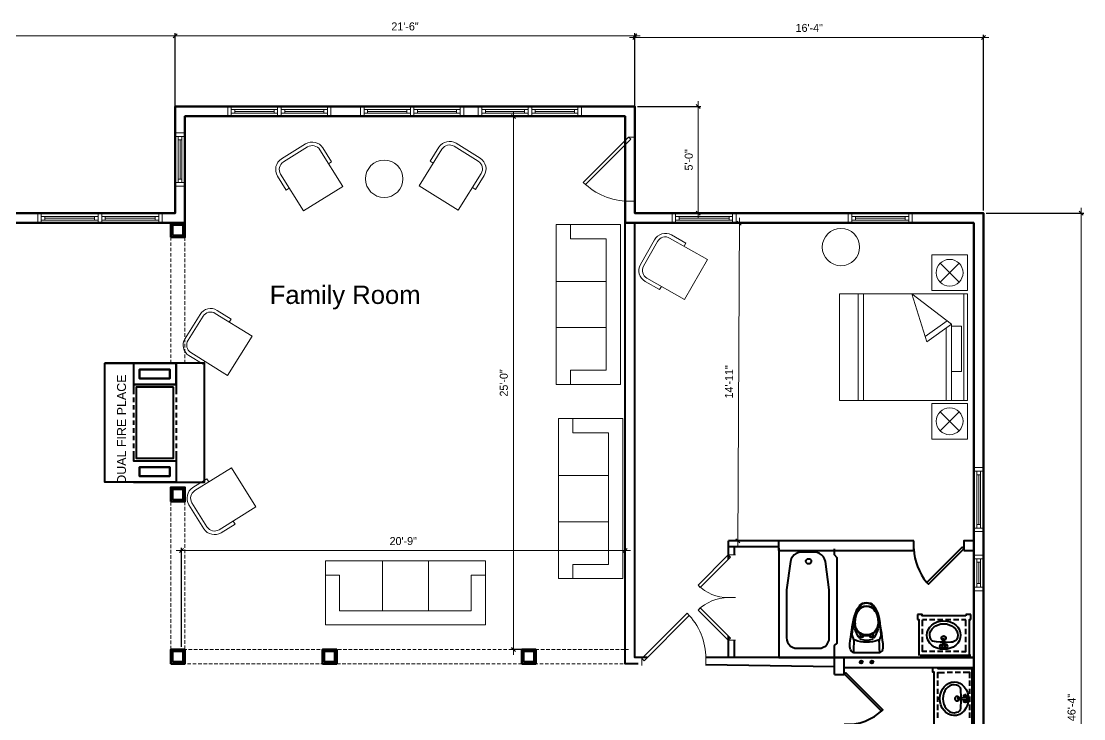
# Model space of a CAD drawing. Extents: x 4834 to 83801, y -13735 to 32221.
# Drawn here: x 14162 to 14759, y -10440 to -10048 of the extents above; entities that cross this region are included whole.
import ezdxf

# ---------------------------------------------------------------- set-up
doc = ezdxf.new("R2010")
doc.units = 0
doc.header["$LTSCALE"] = 8
doc.header["$MEASUREMENT"] = 0
doc.linetypes.add('Hidden (½x)', pattern=[0.1875, 0.125, -0.0625])
doc.layers.get('0').update_dxf_attribs({"lineweight": 9})
doc.layers.get('DefPoints').update_dxf_attribs({"color": 17})
for name, color, linetype, lineweight in [('A-DIM-480', 52, 'Continuous', 18), ('A-WALL', 7, 'Continuous', 40), ('A-Wall-New', 1, 'Continuous', 50), ('A-windoor', 2, 'Continuous', 13), ('Details', 2, 'Continuous', 15), ('DIM', 8, 'Continuous', 5), ('door', 43, 'Continuous', 13), ('Furniture', 132, 'Continuous', 5)]:
    doc.layers.add(name, color=color, linetype=linetype, lineweight=lineweight)
doc.layers.add('PDF2_Layer 1', color=7, linetype='Continuous', true_color=0xffffff)
doc.layers.add('PDF3_Text', color=7, linetype='Continuous')
doc.styles.add('PDF Arial', font='arial.ttf')
doc.styles.get("Standard").update_dxf_attribs({"font": 'stylu.ttf'})
doc.dimstyles.new('Forum 24', dxfattribs={"dimscale": 24, "dimtxt": 0.1875, "dimasz": 0.09375, "dimexe": 0.0625, "dimexo": 0.0625, "dimgap": 0.125, "dimtad": 1, "dimdec": 4, "dimrnd": 1, "dimzin": 7, "dimdsep": 46, "dimlunit": 4, "dimtxsty": 'Standard', "dimblk": 'OBLIQUE', "dimblk1": 'DIMTICK', "dimblk2": 'OBLIQUE', "dimcen": -0.0625, "dimdle": 0.125, "dimclrd": 256, "dimclre": 256, "dimclrt": 256, "dimadec": 0, "dimazin": 0, "dimtfac": 1, "dimtdec": 4, "dimtmove": 1, "dimatfit": 3, "dimfxl": 0.0625, "dimtvp": 1.2, "dimfrac": 2, "dimtolj": 1, "dimtzin": 7, "dimlwd": 13, "dimarcsym": 0})

# ---------------------------------------------------------------- blocks, each defined once
blk = doc.blocks.new('A$C13B4006E')
at = {"layer": 'Furniture'}
for p, q in [((0, 83.54), (0, 103.54)), ((0, 103.54), (20, 103.54)), ((20, 83.54), (20, 103.54)), ((4.68, 98.86), (15.32, 88.21)), ((4.68, 88.21), (15.32, 98.86)), ((0, 83.54), (20, 83.54)), ((2, 21.77), (2, 81.77)), ((9, 38.97), (9, 81.77)), ((12, 41.12), (12, 81.77)), ((58.34, 81.77), (58.34, 21.77)), ((61.34, 81.77), (61.34, 21.77)), ((9, 38.97), (22.88, 48.93)), ((22.88, 48.93), (31.26, 21.77)), ((11.48, 37.05), (23.81, 45.91)), ((31.26, 21.77), (9, 38.97)), ((0, 20), (20, 20)), ((0, 20), (0, 0)), ((20, 20), (20, 0)), ((4.68, 4.68), (15.32, 15.32)), ((4.68, 15.32), (15.32, 4.68)), ((0, 0), (20, 0))]:
    blk.add_line(p, q, dxfattribs=at)
blk.add_lwpolyline([(72, 81.77), (0, 81.77), (0, 21.77), (72, 21.77)], close=True, dxfattribs=at)
blk.add_lwpolyline([(9, 39.96), (3.3, 39.96), (3.3, 65.54), (9, 65.54)], dxfattribs=at)
for centre in [(10, 93.54), (10, 10)]:
    blk.add_circle(centre, 7.53, dxfattribs=at)
blk = doc.blocks.new('_Oblique')
at = {"color": 0, "linetype": 'ByBlock', "lineweight": -2}
blk.add_line((-0.5, -0.5), (0.5, 0.5), dxfattribs=at)
blk = doc.blocks.new('*D2469')
at = {"layer": 'A-DIM-480', "lineweight": -2, "transparency": 16777216}
for p, q in [((14704.54, -10155.5), (14759.33, -10155.5)), ((14704.54, -10711.58), (14759.33, -10711.58))]:
    blk.add_line(p, q, dxfattribs=at)
at = {"layer": 'A-DIM-480', "lineweight": 13, "transparency": 16777216}
blk.add_line((14757.83, -10714.58), (14757.83, -10152.5), dxfattribs=at)
at = {"layer": 'DefPoints', "color": 0, "transparency": 16777216}
for p in [(14703.04, -10155.5), (14757.83, -10155.5), (14703.04, -10711.58)]:
    blk.add_point(p, dxfattribs=at)
at = {"layer": 'A-DIM-480', "lineweight": 13, "transparency": 16777216, "xscale": 2.25, "yscale": 2.25, "zscale": 2.25}
for p, rotation in [((14757.83, -10155.5), 90), ((14757.83, -10711.58), 270)]:
    blk.add_blockref('_Oblique', p, dxfattribs=dict(at, rotation=rotation))
at = {"layer": 'A-DIM-480', "transparency": 16777216, "insert": (14752.48, -10433.54), "char_height": 4.5, "attachment_point": 5, "rotation": 90}
blk.add_mtext('\\A1;46\'-4"', dxfattribs=at)
blk = doc.blocks.new('DIMTICK')
for p, q in [((-1, 0), (1, 0)), ((0, 1), (0, -1))]:
    blk.add_line(p, q)
at = {"const_width": 0.141}
blk.add_lwpolyline([(0.71, 0.71), (-0.71, -0.71)], dxfattribs=at)
blk = doc.blocks.new('*U172')
for p, q in [((-36, 0), (-36, 4)), ((0, 0), (0, 4))]:
    blk.add_line(p, q)
blk.add_lwpolyline([(0, 0), (-25.46, -25.46), (-26.69, -24.22), (-1.24, 1.24)], close=True)
blk.add_arc((0, 0), 36, 180, 225)
blk = doc.blocks.new('*U153')
for p, q in [((-18, 0), (14, 0)), ((-18, -3.75), (-18, -1.75)), ((-18, -1.75), (14, -1.75)), ((14, -3.75), (-18, -3.75)), ((-18, -5.5), (14, -5.5)), ((-16, -1.75), (-16, -3.75)), ((12, -2.75), (-16, -2.75)), ((12, -1.75), (12, -3.75)), ((14, -1.75), (14, -3.75))]:
    blk.add_line(p, q)
blk.add_lwpolyline([(-18, -5.5), (-20, -5.5), (-20, 0), (-18, 0)], close=True)
at = {"extrusion": (0, 0, -1)}
blk.add_lwpolyline([(-14, -5.5), (-16, -5.5), (-16, 0), (-14, 0)], close=True, dxfattribs=at)
blk = doc.blocks.new('*D2483')
at = {"layer": 'DefPoints', "color": 0, "transparency": 16777216}
for p in [(14451.11, -10101.02), (14438.75, -10400.94), (14451.11, -10400.94)]:
    blk.add_point(p, dxfattribs=at)
at = {"layer": 'DIM', "lineweight": 13, "transparency": 16777216}
blk.add_line((14438.75, -10098.02), (14438.75, -10403.94), dxfattribs=at)
at = {"layer": 'DIM', "lineweight": -2, "transparency": 16777216}
for p, q in [((14449.61, -10101.02), (14437.25, -10101.02)), ((14449.61, -10400.94), (14437.25, -10400.94))]:
    blk.add_line(p, q, dxfattribs=at)
at = {"layer": 'DIM', "lineweight": 13, "transparency": 16777216, "xscale": 2.25, "yscale": 2.25, "zscale": 2.25}
for p, rotation in [((14438.75, -10101.02), 90), ((14438.75, -10400.94), 270)]:
    blk.add_blockref('_Oblique', p, dxfattribs=dict(at, rotation=rotation))
at = {"layer": 'DIM', "transparency": 16777216, "insert": (14433.38, -10250.98), "char_height": 4.5, "attachment_point": 5, "rotation": 90}
blk.add_mtext('\\A1;25\'-0"', dxfattribs=at)
blk = doc.blocks.new('*D2484')
at = {"layer": 'DefPoints', "color": 0, "transparency": 16777216}
for p in [(14252.14, -10345.29), (14252.14, -10400.94), (14501.54, -10399.8)]:
    blk.add_point(p, dxfattribs=at)
at = {"layer": 'DIM', "lineweight": 13, "transparency": 16777216}
blk.add_line((14504.54, -10345.29), (14249.14, -10345.29), dxfattribs=at)
at = {"layer": 'DIM', "lineweight": -2, "transparency": 16777216}
for p, q in [((14252.14, -10399.44), (14252.14, -10343.79)), ((14501.54, -10398.3), (14501.54, -10343.79))]:
    blk.add_line(p, q, dxfattribs=at)
at = {"layer": 'DIM', "lineweight": 13, "transparency": 16777216, "xscale": 2.25, "yscale": 2.25, "zscale": 2.25, "rotation": 180}
blk.add_blockref('_Oblique', (14252.14, -10345.29), dxfattribs=at)
at = {"layer": 'DIM', "lineweight": 13, "transparency": 16777216, "xscale": 2.25, "yscale": 2.25, "zscale": 2.25}
blk.add_blockref('_Oblique', (14501.54, -10345.29), dxfattribs=at)
at = {"layer": 'DIM', "transparency": 16777216, "insert": (14376.84, -10339.95), "char_height": 4.5, "attachment_point": 5}
blk.add_mtext('\\A1;20\'-9"', dxfattribs=at)
blk = doc.blocks.new('A$C4D910482')
at = {"layer": 'Furniture', "linetype": 'Continuous'}
for p, q in [((16.29, 27.96), (16.29, 29.96)), ((31.34, 27.96), (7, 27.96)), ((31.34, 2), (31.34, 27.96)), ((2, 22.96), (2, 7)), ((7, 2), (31.34, 2)), ((16.29, 0), (16.29, 2))]:
    blk.add_line(p, q, dxfattribs=at)
for points in [[(16.29, 29.96), (7, 29.96)], [(0, 22.96), (0, 7)], [(7, 0), (16.29, 0)]]:
    blk.add_lwpolyline(points, dxfattribs=at)
for centre, radius, start, end in [((7, 22.96), 7, 90, 180), ((7, 22.96), 5, 90, 180), ((7, 7), 7, 180, 270), ((7, 7), 5, 180, 270)]:
    blk.add_arc(centre, radius, start, end, dxfattribs=at)
blk = doc.blocks.new('*U154')
for p, q in [((-18, 0), (8, 0)), ((-18, -3.75), (-18, -1.75)), ((-18, -1.75), (8, -1.75)), ((8, -3.75), (-18, -3.75)), ((-18, -5.5), (8, -5.5)), ((-16, -1.75), (-16, -3.75)), ((6, -2.75), (-16, -2.75)), ((6, -1.75), (6, -3.75)), ((8, -1.75), (8, -3.75))]:
    blk.add_line(p, q)
blk.add_lwpolyline([(-18, -5.5), (-20, -5.5), (-20, 0), (-18, 0)], close=True)
at = {"extrusion": (0, 0, -1)}
blk.add_lwpolyline([(-8, -5.5), (-10, -5.5), (-10, 0), (-8, 0)], close=True, dxfattribs=at)
blk = doc.blocks.new('*U175')
for p, q in [((-12, 0), (14, 0)), ((-12, -3.75), (-12, -1.75)), ((-12, -1.75), (14, -1.75)), ((14, -3.75), (-12, -3.75)), ((-12, -5.5), (14, -5.5)), ((-10, -1.75), (-10, -3.75)), ((12, -2.75), (-10, -2.75)), ((12, -1.75), (12, -3.75)), ((14, -1.75), (14, -3.75))]:
    blk.add_line(p, q)
blk.add_lwpolyline([(-12, -5.5), (-14, -5.5), (-14, 0), (-12, 0)], close=True)
at = {"extrusion": (0, 0, -1)}
blk.add_lwpolyline([(-14, -5.5), (-16, -5.5), (-16, 0), (-14, 0)], close=True, dxfattribs=at)
blk = doc.blocks.new('*U2556')
for p, q in [((-24, 0), (-24, 4)), ((0, 0), (0, 4))]:
    blk.add_line(p, q)
blk.add_lwpolyline([(0, 0), (-16.97, -16.97), (-18.21, -15.73), (-1.24, 1.24)], close=True)
blk.add_arc((0, 0), 24, 180, 225)
blk = doc.blocks.new('*D2583')
at = {"layer": 'A-DIM-480', "lineweight": 13, "transparency": 16777216}
blk.add_line((14564.87, -10342.73), (14565.76, -10158.08), dxfattribs=at)
at = {"layer": 'A-DIM-480', "lineweight": -2, "transparency": 16777216}
for p, q in [((14565.45, -10161.08), (14567.24, -10161.09)), ((14564.59, -10339.73), (14566.39, -10339.73))]:
    blk.add_line(p, q, dxfattribs=at)
at = {"layer": 'DefPoints', "color": 0, "transparency": 16777216}
for p in [(14563.95, -10161.08), (14565.74, -10161.08), (14563.09, -10339.72)]:
    blk.add_point(p, dxfattribs=at)
at = {"layer": 'A-DIM-480', "lineweight": 13, "transparency": 16777216, "xscale": 2.25, "yscale": 2.25, "zscale": 2.25}
for p, rotation in [((14565.74, -10161.08), 89.72604752562971), ((14564.89, -10339.73), 269.7260475256297)]:
    blk.add_blockref('_Oblique', p, dxfattribs=dict(at, rotation=rotation))
at = {"layer": 'A-DIM-480', "transparency": 16777216, "insert": (14559.96, -10250.38), "char_height": 4.5, "attachment_point": 5, "rotation": 89.72605}
blk.add_mtext('\\A1;14\'-11"', dxfattribs=at)
blk = doc.blocks.new('*D2653')
at = {"layer": 'A-DIM-480', "lineweight": 13, "transparency": 16777216}
blk.add_line((14706.04, -10056.65), (14504.04, -10056.65), dxfattribs=at)
at = {"layer": 'A-DIM-480', "lineweight": -2, "transparency": 16777216}
for p, q in [((14507.04, -10149), (14507.04, -10055.15)), ((14703.04, -10154), (14703.04, -10055.15))]:
    blk.add_line(p, q, dxfattribs=at)
at = {"layer": 'DefPoints', "color": 0, "transparency": 16777216}
for p in [(14507.04, -10056.65), (14507.04, -10150.5), (14703.04, -10155.5)]:
    blk.add_point(p, dxfattribs=at)
at = {"layer": 'A-DIM-480', "lineweight": 13, "transparency": 16777216, "xscale": 2.25, "yscale": 2.25, "zscale": 2.25, "rotation": 180}
blk.add_blockref('_Oblique', (14507.04, -10056.65), dxfattribs=at)
at = {"layer": 'A-DIM-480', "lineweight": 13, "transparency": 16777216, "xscale": 2.25, "yscale": 2.25, "zscale": 2.25}
blk.add_blockref('_Oblique', (14703.04, -10056.65), dxfattribs=at)
at = {"layer": 'A-DIM-480', "transparency": 16777216, "insert": (14605.04, -10051.3), "char_height": 4.5, "attachment_point": 5}
blk.add_mtext('\\A1;16\'-4"', dxfattribs=at)
blk = doc.blocks.new('*D2654')
at = {"layer": 'A-DIM-480', "lineweight": 13, "transparency": 16777216}
blk.add_line((14510.04, -10055.8), (14245.64, -10055.8), dxfattribs=at)
at = {"layer": 'A-DIM-480', "lineweight": -2, "transparency": 16777216}
for p, q in [((14248.64, -10094), (14248.64, -10054.3)), ((14507.04, -10094), (14507.04, -10054.3))]:
    blk.add_line(p, q, dxfattribs=at)
at = {"layer": 'DefPoints', "color": 0, "transparency": 16777216}
for p in [(14248.64, -10055.8), (14248.64, -10095.5), (14507.04, -10095.5)]:
    blk.add_point(p, dxfattribs=at)
at = {"layer": 'A-DIM-480', "lineweight": 13, "transparency": 16777216, "xscale": 2.25, "yscale": 2.25, "zscale": 2.25, "rotation": 180}
blk.add_blockref('_Oblique', (14248.64, -10055.8), dxfattribs=at)
at = {"layer": 'A-DIM-480', "lineweight": 13, "transparency": 16777216, "xscale": 2.25, "yscale": 2.25, "zscale": 2.25}
blk.add_blockref('_Oblique', (14507.04, -10055.8), dxfattribs=at)
at = {"layer": 'A-DIM-480', "transparency": 16777216, "insert": (14377.84, -10050.47), "char_height": 4.5, "attachment_point": 5}
blk.add_mtext('\\A1;21\'-6"', dxfattribs=at)
blk = doc.blocks.new('*D2655')
at = {"layer": 'A-DIM-480', "lineweight": 13, "transparency": 16777216}
blk.add_line((14251.64, -10055.8), (13964.08, -10055.8), dxfattribs=at)
at = {"layer": 'A-DIM-480', "lineweight": -2, "transparency": 16777216}
for p, q in [((13967.08, -10154), (13967.08, -10054.3)), ((14248.64, -10154), (14248.64, -10054.3))]:
    blk.add_line(p, q, dxfattribs=at)
at = {"layer": 'DefPoints', "color": 0, "transparency": 16777216}
for p in [(13967.08, -10055.8), (13967.08, -10155.5), (14248.64, -10155.5)]:
    blk.add_point(p, dxfattribs=at)
at = {"layer": 'A-DIM-480', "lineweight": 13, "transparency": 16777216, "xscale": 2.25, "yscale": 2.25, "zscale": 2.25, "rotation": 180}
blk.add_blockref('_Oblique', (13967.08, -10055.8), dxfattribs=at)
at = {"layer": 'A-DIM-480', "lineweight": 13, "transparency": 16777216, "xscale": 2.25, "yscale": 2.25, "zscale": 2.25}
blk.add_blockref('_Oblique', (14248.64, -10055.8), dxfattribs=at)
at = {"layer": 'A-DIM-480', "transparency": 16777216, "insert": (14107.86, -10050.47), "char_height": 4.5, "attachment_point": 5}
blk.add_mtext('\\A1;23\'-6"', dxfattribs=at)
blk = doc.blocks.new('*D2659')
at = {"layer": 'A-DIM-480', "lineweight": 13, "transparency": 16777216}
blk.add_line((14542.69, -10158.5), (14542.69, -10092.5), dxfattribs=at)
at = {"layer": 'A-DIM-480', "lineweight": -2, "transparency": 16777216}
for p, q in [((14508.54, -10095.5), (14544.19, -10095.5)), ((14508.54, -10155.5), (14544.19, -10155.5))]:
    blk.add_line(p, q, dxfattribs=at)
at = {"layer": 'DefPoints', "color": 0, "transparency": 16777216}
for p in [(14507.04, -10095.5), (14542.69, -10095.5), (14507.04, -10155.5)]:
    blk.add_point(p, dxfattribs=at)
at = {"layer": 'A-DIM-480', "lineweight": 13, "transparency": 16777216, "xscale": 2.25, "yscale": 2.25, "zscale": 2.25}
for p, rotation in [((14542.69, -10095.5), 90), ((14542.69, -10155.5), 270)]:
    blk.add_blockref('_Oblique', p, dxfattribs=dict(at, rotation=rotation))
at = {"layer": 'A-DIM-480', "transparency": 16777216, "insert": (14537.33, -10125.5), "char_height": 4.5, "attachment_point": 5, "rotation": 90}
blk.add_mtext('\\A1;5\'-0"', dxfattribs=at)
blk = doc.blocks.new('A$C7F3F290D')
at = {"layer": 'Furniture', "linetype": 'Continuous'}
for p, q in [((32, 28), (32, 0)), ((58, 28), (58, 0)), ((8, 8), (0, 8)), ((90, 8), (82, 8))]:
    blk.add_line(p, q, dxfattribs=at)
blk.add_lwpolyline([(0, 36), (90, 36), (90, 0), (0, 0)], close=True, dxfattribs=at)
blk.add_lwpolyline([(8, 8), (8, 28), (82, 28), (82, 8)], dxfattribs=at)
blk = doc.blocks.new('*U1987')
for p, q in [((-2, 0), (14, 0)), ((-2, -3.75), (-2, -1.75)), ((-2, -1.75), (14, -1.75)), ((14, -3.75), (-2, -3.75)), ((-2, -5.5), (14, -5.5)), ((0, -1.75), (0, -3.75)), ((12, -2.75), (0, -2.75)), ((12, -1.75), (12, -3.75)), ((14, -1.75), (14, -3.75))]:
    blk.add_line(p, q)
blk.add_lwpolyline([(-2, -5.5), (-4, -5.5), (-4, 0), (-2, 0)], close=True)
at = {"extrusion": (0, 0, -1)}
blk.add_lwpolyline([(-14, -5.5), (-16, -5.5), (-16, 0), (-14, 0)], close=True, dxfattribs=at)
blk = doc.blocks.new('*U2660')
for p, q in [((0, 0), (0, -4)), ((-36, 0), (-36, -4))]:
    blk.add_line(p, q)
blk.add_lwpolyline([(0, 0), (-25.46, 25.46), (-26.69, 24.22), (-1.24, -1.24)], close=True)
blk.add_arc((0, 0), 36, 135, 180)

msp = doc.modelspace()

# ---------------------------------------------------------------- linework, layer by layer
at = {"layer": 'A-WALL'}
for p, q in [((14587.76869, -10339.71784), (14559.59279, -10339.71784)), ((14559.59279, -10350.17536), (14559.59279, -10339.71784)), ((14587.76869, -10343.21784), (14559.59279, -10343.21784)), ((14563.09279, -10347.75333), (14563.09279, -10343.21784)), ((14663.85391, -10339.71784), (14587.76869, -10339.71784)), ((14587.98, -10345.23784), (14587.98, -10339.71784)), ((14691.85391, -10345.23784), (14697.52456, -10345.23782)), ((14559.59279, -10405.44451), (14559.59279, -10393.33131)), ((14563.09279, -10405.44451), (14563.09279, -10395.75333))]:
    msp.add_line(p, q, dxfattribs=at)
for points in [[(14508.94538, -10409.05219), (14501.54133, -10408.94451), (14501.54133, -10160.99785)], [(14513.95309, -10405.44451), (14507.04133, -10405.44451), (14507.04133, -10160.99785)], [(14225.13917, -10306.88271), (14209.13917, -10306.88271), (14209.13917, -10239.92271), (14225.2185, -10239.92271), (14209.2185, -10239.92271)], [(14249.13917, -10239.92271), (14225.13917, -10239.92271), (14249.13917, -10239.92271), (14249.13917, -10251.92271), (14225.13917, -10251.92271)], [(14225.13984, -10239.92271), (14225.61917, -10239.92271), (14225.21917, -10239.92271)], [(14225.2191, -10239.92271), (14225.2191, -10251.92271), (14249.2191, -10251.92271), (14249.2191, -10239.92271)], [(14230.65904, -10239.92271), (14249.21904, -10239.92271), (14230.65904, -10239.92271)], [(14265.13917, -10239.92271), (14249.13917, -10239.92271)], [(14249.2191, -10306.88271), (14265.2191, -10306.88271), (14265.2191, -10239.92271), (14249.2191, -10239.92271)], [(14225.13917, -10251.92271), (14225.13917, -10257.28271)], [(14249.2191, -10251.92271), (14249.2191, -10257.28271)], [(14225.13917, -10259.12271), (14225.13917, -10261.76271)], [(14249.2191, -10259.12271), (14249.2191, -10261.76271)], [(14225.13917, -10263.52271), (14225.13917, -10265.92271)], [(14249.2191, -10263.52271), (14249.2191, -10265.92271)], [(14225.13917, -10267.76271), (14225.13917, -10270.40271)], [(14249.2191, -10267.76271), (14249.2191, -10270.40271)], [(14225.13917, -10272.16271), (14225.13917, -10274.56271)], [(14225.13917, -10276.40271), (14225.13917, -10279.04271)], [(14249.2191, -10272.16271), (14249.2191, -10274.56271)], [(14249.2191, -10276.40271), (14249.2191, -10279.04271)], [(14225.13917, -10280.80271), (14225.13917, -10283.20271)], [(14249.2191, -10280.80271), (14249.2191, -10283.20271)], [(14225.13917, -10285.04271), (14225.13917, -10287.68271)], [(14225.2191, -10289.44271), (14225.2191, -10294.88271), (14229.7791, -10294.88271)], [(14249.2191, -10285.04271), (14249.2191, -10287.68271)], [(14249.2191, -10289.44271), (14249.2191, -10294.88271)], [(14225.13917, -10294.88271), (14249.13917, -10294.88271), (14249.13917, -10306.88271)], [(14231.5391, -10294.88271), (14234.17977, -10294.88271)], [(14236.01904, -10294.88271), (14238.41904, -10294.88271)], [(14240.17904, -10294.88271), (14242.81837, -10294.88271)], [(14244.65904, -10294.88271), (14249.21904, -10294.88271)], [(14225.13917, -10306.88271), (14249.13917, -10306.88271), (14225.13917, -10306.88271)], [(14230.65904, -10306.88271), (14249.21904, -10306.88271), (14230.65904, -10306.88271)], [(14587.85391, -10345.23784), (14663.85391, -10345.23784), (14663.85391, -10339.71784)], [(14697.52458, -10339.71784), (14691.85391, -10339.71784), (14691.85391, -10345.23784)], [(14587.98, -10344.01118), (14587.98, -10405.44451), (14611.98, -10405.44451)], [(14619.29066, -10405.44451), (14619.29066, -10398.71785), (14620.81066, -10397.27785), (14620.81066, -10349.27785), (14619.29066, -10347.75785), (14619.29066, -10344.23785)], [(14697.52133, -10344.29118), (14697.52133, -10350.32185)], [(14693.05, -10381.99791), (14668.57, -10381.99791), (14668.57, -10381.27791), (14665.85, -10381.27791)], [(14665.85066, -10381.27785), (14665.85066, -10383.99785)], [(14665.85066, -10383.99791), (14666.57066, -10383.99791), (14666.57066, -10404.23791)], [(14668.73066, -10387.83778), (14668.73066, -10384.15778)], [(14671.05, -10384.15785), (14668.73066, -10384.15785)], [(14675.61, -10384.15785), (14672.57, -10384.15785)], [(14680.09066, -10384.15785), (14677.05, -10384.15785)], [(14684.57066, -10384.15785), (14681.61066, -10384.15785)], [(14689.05, -10384.15785), (14686.09066, -10384.15785)], [(14692.97066, -10384.15785), (14690.57, -10384.15785)], [(14692.97066, -10387.83778), (14692.97066, -10384.15778)], [(14693.05, -10381.27785), (14693.05, -10381.99785)], [(14695.85066, -10381.27785), (14693.05066, -10381.27785)], [(14695.05, -10404.23785), (14695.05, -10383.99851), (14695.85, -10383.99851)], [(14695.85066, -10383.99791), (14695.85066, -10381.27791)], [(14668.73066, -10392.31785), (14668.73066, -10389.27718)], [(14675.45, -10396.47785), (14674.57066, -10396.31785), (14673.93066, -10395.91785), (14673.37066, -10395.27785), (14673.29066, -10395.19785), (14672.97066, -10394.23785), (14672.73066, -10392.79785), (14672.81066, -10391.75785), (14673.29066, -10390.47785), (14674.09066, -10389.27785), (14675.05, -10388.31785), (14676.25066, -10387.51785), (14677.53066, -10386.95785), (14679.05, -10386.55785), (14680.65066, -10386.47785), (14682.17, -10386.55785), (14683.69066, -10386.95785), (14684.97066, -10387.51785), (14686.17, -10388.31785), (14687.21066, -10389.27785), (14687.93066, -10390.47785), (14688.41, -10391.75785), (14688.49066, -10392.79785), (14688.33, -10394.23785), (14687.93066, -10395.19785), (14687.93066, -10395.27785), (14687.37066, -10395.91785), (14686.65066, -10396.31785), (14685.85066, -10396.55785)], [(14692.97066, -10392.31785), (14692.97066, -10389.27718)], [(14635.21066, -10392.39785), (14635.21066, -10393.99785), (14633.93066, -10393.99785), (14633.93066, -10392.23851)], [(14635.21066, -10392.95785), (14639.37066, -10392.95785)], [(14640.73066, -10392.23785), (14640.73066, -10393.99851), (14639.37066, -10393.99851), (14639.37066, -10392.39785)], [(14668.73066, -10396.79785), (14668.73066, -10393.83851)], [(14680.09066, -10396.79785), (14678.65066, -10396.79785), (14676.65066, -10396.63851), (14675.45, -10396.47851)], [(14681.29066, -10396.79785), (14681.21066, -10396.79785), (14682.65066, -10396.79785), (14684.57066, -10396.63851), (14685.85066, -10396.55851)], [(14692.97066, -10396.79785), (14692.97066, -10393.83851)], [(14644.65066, -10402.71785), (14629.93066, -10402.71785)], [(14671.05, -10401.99791), (14668.73066, -10401.99791), (14668.73066, -10398.31791)], [(14675.61, -10401.99791), (14672.57, -10401.99791)], [(14680.09066, -10401.99791), (14677.05, -10401.99791)], [(14679.93066, -10398.23785), (14678.65066, -10398.23785), (14678.65066, -10398.47785)], [(14678.65066, -10399.59785), (14678.65066, -10399.91718)], [(14678.65066, -10399.91791), (14682.57066, -10399.91791), (14682.57066, -10399.59858)], [(14682.57066, -10398.47785), (14682.57066, -10398.23785), (14681.29066, -10398.23785)], [(14684.57066, -10401.99791), (14681.61066, -10401.99791)], [(14689.05, -10401.99791), (14686.09066, -10401.99791)], [(14690.57, -10401.99791), (14692.97066, -10401.99791), (14692.97066, -10398.31791)], [(14587.98, -10405.44451), (14546.94144, -10405.44451)], [(14619.28133, -10414.96451), (14624.72133, -10414.96451), (14624.72133, -10405.44451), (14624.72133, -10405.44451)], [(14619.2814, -10414.96451), (14619.29066, -10405.44451)], [(14667.42666, -10404.16458), (14695.906, -10404.16458)], [(14619.2814, -10410.62767), (14546.94538, -10409.57572)], [(14624.72133, -10410.96451), (14697.52066, -10410.96451)], [(14675.2814, -10444.16458), (14675.2814, -10413.68458), (14674.48073, -10413.68458), (14674.48073, -10410.96458)], [(14674.48126, -10410.96451), (14677.28193, -10410.96451)], [(14677.2814, -10410.96451), (14677.2814, -10411.68451), (14697.52073, -10411.68451)], [(14677.36133, -10416.96451), (14677.36133, -10413.76451), (14681.04133, -10413.76451)], [(14685.6014, -10413.76451), (14682.56206, -10413.76451)], [(14690.08133, -10413.76451), (14687.04066, -10413.76451)], [(14695.2814, -10416.96451), (14695.2814, -10413.76451), (14691.60073, -10413.76451)], [(14696.48126, -10411.68451), (14696.48126, -10446.16451)], [(14697.52133, -10486.00445), (14697.52133, -10410.96445)], [(14677.36133, -10421.44451), (14677.36133, -10418.40451)], [(14690.16126, -10423.44451), (14690.0026, -10422.56518), (14689.52193, -10421.84518), (14688.88126, -10421.36518), (14688.88126, -10421.28518), (14687.84193, -10420.96451), (14686.48126, -10420.72451), (14685.44126, -10420.80451), (14684.08193, -10421.28518), (14682.96193, -10422.08451), (14682.0026, -10423.04451), (14681.20193, -10424.24451), (14680.64193, -10425.52451), (14680.24193, -10427.04451), (14680.08193, -10428.64518), (14680.24193, -10430.16451), (14680.64193, -10431.68451), (14681.20193, -10432.96451), (14682.0026, -10434.16451), (14682.96193, -10435.12518), (14684.08193, -10435.92518), (14685.44126, -10436.40451), (14686.48126, -10436.48518), (14687.84193, -10436.24451), (14688.88126, -10435.92518), (14689.52193, -10435.36518), (14690.0026, -10434.64518), (14690.16126, -10433.84518)], [(14695.2814, -10421.44451), (14695.2814, -10418.40451)], [(14677.36133, -10425.92451), (14677.36133, -10422.96451)], [(14690.48126, -10428.00445), (14690.40193, -10426.64511), (14690.32126, -10424.64511), (14690.16126, -10423.44445)], [(14691.9214, -10427.92451), (14691.9214, -10426.64451), (14692.16073, -10426.64451)], [(14693.2814, -10426.64451), (14693.52073, -10426.64451)], [(14693.52133, -10426.64451), (14693.52133, -10430.56451), (14693.282, -10430.56451)], [(14695.2814, -10425.92451), (14695.2814, -10422.96451)], [(14677.36133, -10430.40451), (14677.36133, -10427.44451)], [(14677.36133, -10434.96451), (14677.36133, -10431.92451)], [(14690.16126, -10433.84451), (14690.32126, -10432.56451), (14690.40193, -10430.64451), (14690.48126, -10429.20451)], [(14690.48126, -10429.28451), (14690.48126, -10429.12451)], [(14691.9214, -10430.56451), (14691.9214, -10429.28451)], [(14692.16126, -10430.56451), (14691.92193, -10430.56451)], [(14695.2814, -10430.40451), (14695.2814, -10427.44451)], [(14695.2814, -10434.96451), (14695.2814, -10431.92451)], [(14677.36133, -10439.44451), (14677.36133, -10436.40451)], [(14695.2814, -10439.44451), (14695.2814, -10436.40451)]]:
    msp.add_lwpolyline(points, dxfattribs=at)
for points in [[(14228.65844, -10248.40271), (14228.65844, -10243.36204), (14245.6991, -10243.36204), (14245.6991, -10248.40271), (14245.6991, -10243.36204), (14228.65844, -10243.36204)], [(14247.6991, -10253.36271), (14226.65844, -10253.36271), (14226.65844, -10293.36271), (14247.6991, -10293.36271)], [(14245.6997, -10248.40271), (14228.65904, -10248.40271)], [(14228.65844, -10298.40271), (14228.65844, -10303.36204), (14245.6991, -10303.36204), (14245.6991, -10298.40271), (14245.6991, -10303.36204), (14228.65844, -10303.36204)], [(14245.6997, -10298.40271), (14228.65904, -10298.40271)], [(14671.13, -10363.19785), (14690.97066, -10343.35785), (14691.85, -10344.23785), (14672.01, -10364.07785)], [(14608.09066, -10346.23785), (14600.49066, -10346.23785), (14599.13066, -10346.39785), (14597.77066, -10346.87851), (14596.57066, -10347.67785), (14595.61, -10348.79851), (14594.97, -10349.99851), (14594.57066, -10351.43851), (14592.33, -10367.27851), (14592.33, -10394.23785), (14592.49066, -10395.59851), (14592.89, -10396.87851), (14593.61, -10397.99851), (14594.57066, -10398.95785), (14595.69, -10399.67785), (14596.97, -10400.07851), (14598.33, -10400.23785), (14610.33, -10400.23785), (14611.69, -10400.07851), (14612.89, -10399.67785), (14614.09066, -10398.95785), (14615.05, -10397.99851), (14615.69, -10396.87851), (14616.17, -10395.59851), (14616.33, -10394.23785), (14616.33, -10367.27851), (14614.09066, -10351.43851), (14613.69, -10349.99851), (14612.97066, -10348.79851), (14612.01066, -10347.67785), (14610.89, -10346.87851), (14609.53066, -10346.39785)], [(14689.45, -10395.83778), (14688.49066, -10397.27778), (14687.37066, -10398.47778), (14685.93066, -10399.51778), (14684.33, -10400.23778), (14682.49066, -10400.63778), (14680.65066, -10400.79778), (14678.73066, -10400.63778), (14676.89, -10400.23778), (14675.37066, -10399.51778), (14673.93066, -10398.47778), (14672.73066, -10397.27778), (14671.85066, -10395.83778), (14671.29066, -10394.39778), (14671.13066, -10392.79778), (14671.29066, -10391.27778), (14671.85066, -10389.83778), (14672.73066, -10388.39778), (14673.93066, -10387.19778), (14675.37066, -10386.15778), (14676.89, -10385.43778), (14678.73066, -10384.95778), (14680.65066, -10384.79778), (14682.49066, -10384.95778), (14684.33, -10385.43778), (14685.93066, -10386.15778), (14687.37066, -10387.19778), (14688.49066, -10388.39778), (14689.45, -10389.83778), (14689.93066, -10391.27778), (14690.09066, -10392.79778), (14689.93066, -10394.39778)], [(14681.05, -10394.95785), (14680.17, -10394.95785), (14679.85, -10399.91785), (14681.37, -10399.91785)], [(14587.98, -10405.44451), (14697.52133, -10405.44451)], [(14633.75665, -10407.68451), (14633.75665, -10408.24451), (14634.23732, -10408.56451), (14634.79732, -10408.24451), (14634.79732, -10407.68451), (14634.23732, -10407.36451)], [(14640.79665, -10407.68451), (14640.79665, -10408.24451), (14640.23665, -10408.56451), (14639.75598, -10408.24451), (14639.75598, -10407.68451), (14640.23665, -10407.36451)], [(14624.80126, -10414.88451), (14645.6006, -10435.68451), (14646.48126, -10434.80451), (14625.68126, -10414.00451)], [(14692.72133, -10427.76451), (14693.04066, -10427.68451), (14693.28133, -10427.36451), (14693.44, -10427.04451), (14693.28133, -10426.72385), (14693.04066, -10426.48451), (14692.72133, -10426.32451), (14692.40133, -10426.48451), (14692.08066, -10426.72385), (14692.00133, -10427.04451), (14692.08066, -10427.36451), (14692.40133, -10427.68451)], [(14688.64126, -10429.04451), (14688.64126, -10428.16451), (14693.52126, -10427.84451), (14693.52126, -10429.36451)]]:
    msp.add_lwpolyline(points, close=True, dxfattribs=at)
msp.add_lwpolyline([(14604.69066, -10349.83718, -0.414357993), (14606.17, -10351.31785, -0.414282478), (14604.69066, -10352.79785, -0.414189189), (14603.21066, -10351.31785, -0.41426477)], format="xyb", close=True, dxfattribs=at)
for points in [[(14631.52466, -10381.31251, -0.021156664), (14632.37333, -10379.45851, -0.281418444), (14637.25, -10376.47651, -0.281453184), (14642.12733, -10379.45785, 0.281453184), (14637.25, -10376.47651, 0.281418444), (14632.37333, -10379.45851)], [(14633.33266, -10376.23851, -0.214379801), (14637.25, -10374.47785, -0.214345747), (14641.16733, -10376.23785)], [(14633.854, -10376.29851, -0.221217926), (14637.25, -10374.71851, -0.221113501), (14640.646, -10376.29785)], [(14628.2, -10401.10118, -0.103510866), (14627.906, -10397.81118, -0.019549883), (14630.24533, -10382.47118)], [(14633.21933, -10394.55651, -0.098480444), (14630.28533, -10387.31118, -0.031374075), (14630.09333, -10383.43118)], [(14644.40666, -10383.42845, -0.031463953), (14644.218, -10387.33778, -0.098469508), (14641.28066, -10394.55785)], [(14642.20133, -10379.44918, -0.02080523), (14643.056, -10381.30451, -0.094964082), (14643.74333, -10386.67785)], [(14643.678, -10386.67111, -0.39644883), (14637.25133, -10392.71645, -0.396383379), (14630.82266, -10386.67111)], [(14644.17666, -10395.76185, 0.232384954), (14643.72066, -10395.72451, -0.165833806), (14630.778, -10395.70451, 0.230967574), (14630.344, -10395.77851, -0.156987896), (14629.21733, -10391.63785)], [(14645.28333, -10391.63651, -0.157076779), (14644.15666, -10395.77785, -0.232263816), (14644.40933, -10396.15785)], [(14680.13533, -10395.66378, -0.359104716), (14679.39533, -10394.27178, -0.358694798), (14680.61933, -10393.27911, -0.358636194), (14681.82933, -10394.28978, -0.358747601), (14681.07, -10395.67111)], [(14629.89, -10402.72051, -0.227335749), (14629.67133, -10402.61451, -0.226325098), (14629.61733, -10402.37785)], [(14630.13066, -10402.47518, -0.200272011), (14629.93133, -10402.39185, -0.199198061), (14629.85066, -10402.19118)], [(14644.73066, -10402.19385, -0.200060963), (14644.65, -10402.39451, -0.200592105), (14644.45, -10402.47785)], [(14644.88333, -10402.37518, -0.227585057), (14644.82866, -10402.61251, -0.228441993), (14644.61, -10402.71785)]]:
    msp.add_lwpolyline(points, format="xyb", dxfattribs=at)
for centre, radius in [((14679.07749, -10399.07751), 0.69365), ((14682.11793, -10399.07751), 0.69387), ((14634.27661, -10407.96514), 0.84004), ((14634.27684, -10407.9647), 0.51981), ((14634.27569, -10407.96422), 0.28096), ((14640.27661, -10407.96514), 0.84004), ((14640.27684, -10407.9647), 0.51981), ((14640.27569, -10407.96422), 0.28096), ((14692.681, -10430.11203), 0.69366)]:
    msp.add_circle(centre, radius, dxfattribs=at)
for centre, radius, start, end in [((14696.83931, -10342.36297), 33.14877, 183.33468133, 218.9637042), ((14645.08908, -10385.79878), 14.75882, 139.89445684, 183.51321305), ((14643.08819, -10384.83731), 12.99729, 138.37904562, 168.03376191), ((14629.41082, -10385.79453), 14.75952, 356.49118479, 40.11218549), ((14631.49161, -10384.83547), 12.99937, 11.97704628, 41.62557473), ((14688.20601, -10393.70698), 59.07527, 168.96339777, 177.94684443), ((14642.74898, -10384.86089), 12.69338, 167.92028788, 169.19446654), ((14645.09447, -10385.79575), 14.36401, 161.77962119, 183.50478547), ((14448.44321, -10420.17565), 199.33164, 6.44777968, 10.98678348), ((14586.2118, -10393.71641), 59.15862, 2.06514656, 11.0346971), ((14637.25093, -10386.27876), 6.84044, 183.51249809, 252.16625335), ((14637.24913, -10386.27825), 6.84175, 287.83559624, 356.48390693), ((14729.6654, -10403.61871), 99.81513, 175.70949023, 179.20006418), ((14630.61007, -10396.19565), 0.51945, 123.5048041, 175.8262515), ((14634.53353, -10393.71474), 1.48481, 213.35757837, 254.73756563), ((14637.25066, -10383.55033), 12.04751, 254.82658238, 285.17341762), ((14639.96777, -10393.71383), 1.48295, 285.25669632, 326.70707931), ((14544.83382, -10403.62233), 99.81606, 0.80621975, 4.29677825), ((14630.13143, -10400.43576), 2.04089, 196.96266185, 267.00132162), ((14644.37019, -10400.44013), 2.0405, 272.99103575, 343.04498078), ((14638.62049, -10398.76168), 8.02956, 343.03569162, 6.77437586), ((14688.12343, -10428.60062), 1.2397, 22.5845531, 338.26566025), ((14626.28484, -10414.36515), 28.67763, 266.79463689, 314.58990801)]:
    msp.add_arc(centre, radius, start, end, dxfattribs=at)
msp.add_ellipse((14686.48627, -10428.60848), major_axis=(0.03069, 9.51357), ratio=0.840468415, start_param=3.52398896, end_param=9.807174267, dxfattribs=at)
at = {"layer": 'A-Wall-New'}
for points in [[(14671.04124, -10711.57718), (14703.04133, -10711.57718), (14703.04133, -10155.49785), (14507.04133, -10155.49785), (14507.04133, -10095.49785), (14248.64228, -10095.49785), (14248.64228, -10155.49785), (13967.08221, -10155.49785), (13967.08221, -10269.40518), (13864.98133, -10269.42839), (13864.98133, -10543.91911)], [(14665.54124, -10706.07718), (14697.54133, -10706.07718), (14697.54133, -10160.99785), (14501.54133, -10160.99785), (14501.54133, -10100.99785), (14254.14228, -10100.99785), (14254.14228, -10160.99785), (13972.58221, -10160.99785), (13972.58221, -10274.90392), (13870.48133, -10274.92713), (13870.48133, -10544.14384)]]:
    msp.add_lwpolyline(points, dxfattribs=at)
at = {"layer": 'A-Wall-New', "lineweight": 70}
for points in [[(14246.14228, -10168.99785), (14246.14228, -10160.99785), (14254.14228, -10160.99785), (14254.14228, -10168.99785)], [(14247.14228, -10167.99785), (14247.14228, -10161.99785), (14253.14228, -10161.99785), (14253.14228, -10167.99785)], [(14246.14228, -10317.7161), (14246.14228, -10309.7161), (14254.14228, -10309.7161), (14254.14228, -10317.7161)], [(14247.14228, -10316.7161), (14247.14228, -10310.7161), (14253.14228, -10310.7161), (14253.14228, -10316.7161)], [(14246.14228, -10408.94451), (14246.14228, -10400.94451), (14254.14228, -10400.94451), (14254.14228, -10408.94451)], [(14247.14228, -10407.94451), (14247.14228, -10401.94451), (14253.14228, -10401.94451), (14253.14228, -10407.94451)], [(14331.44066, -10408.94451), (14331.44066, -10400.94451), (14339.44066, -10400.94451), (14339.44066, -10408.94451)], [(14332.44066, -10407.94451), (14332.44066, -10401.94451), (14338.44066, -10401.94451), (14338.44066, -10407.94451)], [(14443.44146, -10408.94451), (14443.44146, -10400.94451), (14451.44146, -10400.94451), (14451.44146, -10408.94451)], [(14444.44146, -10407.94451), (14444.44146, -10401.94451), (14450.44146, -10401.94451), (14450.44146, -10407.94451)]]:
    msp.add_lwpolyline(points, close=True, dxfattribs=at)
at = {"layer": 'Details', "linetype": 'Hidden (½x)', "ltscale": 2}
for p, q in [((14246.14228, -10239.92271), (14246.14228, -10168.99785)), ((14254.14228, -10168.99785), (14254.14228, -10239.92271)), ((14246.14228, -10400.94451), (14246.14228, -10317.7161)), ((14254.14228, -10317.7161), (14254.14228, -10400.94451)), ((14253.14228, -10400.94451), (14503.54133, -10400.94451)), ((14503.54133, -10408.94451), (14254.14228, -10408.94451))]:
    msp.add_line(p, q, dxfattribs=at)
at = {"layer": 'Furniture', "linetype": 'Continuous'}
for centre in [(14366.13333, -10136.15214), (14622.85763, -10174.57191)]:
    msp.add_circle(centre, 10.5, dxfattribs=at)
at = {"layer": 'PDF2_Layer 1', "lineweight": 0}
for p, q in [((14248.64228, -10155.49785), (14108.64228, -10155.49785)), ((14108.64228, -10161.01785), (14248.64228, -10161.01785))]:
    msp.add_line(p, q, dxfattribs=at)

# ---------------------------------------------------------------- block references
at = {"layer": 'A-windoor', "lineweight": 25}
for name, p, rotation in [('*U154', (14288.19987, -10100.99785), 180), ('*U154', (14316.19987, -10100.99785), 180), ('*U154', (14362.84156, -10100.99785), 180), ('*U154', (14390.84156, -10100.99785), 180), ('*U154', (14429.04133, -10100.99785), 180), ('*U154', (14457.04133, -10100.99785), 180), ('*U175', (14248.64228, -10126.32187), 89.99999999999997), ('*U153', (14187.39141, -10161.07612), 180), ('*U153', (14221.39141, -10161.07612), 180), ('*U153', (14543.94695, -10161.07612), 180), ('*U153', (14642.94959, -10161.10272), 180), ('*U153', (14697.54133, -10314.6156), 89.99999999999997), ('*U1987', (14697.54133, -10363.86369), 89.99999999999997)]:
    msp.add_blockref(name, p, dxfattribs=dict(at, rotation=rotation))
at = {"layer": 'door', "lineweight": 20}
for name, p, rotation in [('*U2660', (14503.50761, -10112.68789), 89.99999999999999), ('*U2556', (14559.53994, -10395.75333), 270), ('*U172', (14510.94538, -10405.97735), 180)]:
    msp.add_blockref(name, p, dxfattribs=dict(at, rotation=rotation))
at = {"layer": 'door', "lineweight": 20, "xscale": -1, "rotation": 270}
msp.add_blockref('*U2556', (14559.53994, -10347.75333), dxfattribs=at)
at = {"layer": 'Furniture', "xscale": -1}
for p, rotation in [((14327.91799, -10112.81372), 121.9355934106748), ((14252.66955, -10313.53011), 211.9355934106748)]:
    msp.add_blockref('A$C4D910482', p, dxfattribs=dict(at, rotation=rotation))
at = {"layer": 'Furniture'}
for name, p, rotation in [('A$C4D910482', (14400.60987, -10112.46119), 238.0644065893253), ('A$C7F3F290D', (14462.86315, -10161.88641), 269.9999999999999), ('A$C4D910482', (14506.73849, -10190.3916), 330.5332541952976), ('A$C13B4006E', (14693.9529, -10179.00648), 180), ('A$C4D910482', (14250.47231, -10231.87646), 328.0644065893252), ('A$C7F3F290D', (14464.19457, -10271.01186), 269.9999999999999), ('A$C7F3F290D', (14423.09113, -10351.08361), 179.9999999999999)]:
    msp.add_blockref(name, p, dxfattribs=dict(at, rotation=rotation))

# ---------------------------------------------------------------- texts
at = {"layer": 'A-WALL', "insert": (14215.98461, -10307.6892), "char_height": 5.0107422, "attachment_point": 1, "rotation": 90, "style": 'PDF Arial'}
msp.add_mtext('DUAL FIRE PLACE', dxfattribs=at)
at = {"layer": 'PDF3_Text', "lineweight": 0, "insert": (14301.77955, -10209.65151), "char_height": 10.3078125, "attachment_point": 7, "style": 'PDF Arial'}
msp.add_mtext('Family Room', dxfattribs=at)

# ---------------------------------------------------------------- dimensions: what is measured, and where the dimension line sits
at = {"layer": 'A-DIM-480'}
for base, p1, p2, picture, middle in [((13967.08221, -10055.80448), (14248.64228, -10155.49785), (13967.08221, -10155.49785), '*D2655', (14107.86225, -10050.47048)), ((14248.642279, -10055.804482), (14507.041331, -10095.497847), (14248.642279, -10095.497847), '*D2654', (14377.841805, -10050.470478)), ((14507.04133, -10056.65347), (14703.04133, -10155.49785), (14507.04133, -10150.49785), '*D2653', (14605.04133, -10051.30299))]:
    dim = msp.add_linear_dim(base=base, p1=p1, p2=p2, dimstyle='Forum 24', dxfattribs=at)
    dim.commit()
    dim.dimension.update_dxf_attribs({"geometry": picture, "text_midpoint": middle})
for base, p1, p2, picture, middle in [((14542.69439, -10095.49785), (14507.04133, -10155.49785), (14507.04133, -10095.49785), '*D2659', (14537.33074, -10125.49785)), ((14757.82943, -10155.49785), (14703.04133, -10711.57718), (14703.04133, -10155.49785), '*D2469', (14752.47896, -10433.53751))]:
    dim = msp.add_linear_dim(base=base, p1=p1, p2=p2, angle=90, dimstyle='Forum 24', dxfattribs=at)
    dim.commit()
    dim.dimension.update_dxf_attribs({"geometry": picture, "text_midpoint": middle})
dim = msp.add_aligned_dim(p1=(14563.09279, -10339.71784), p2=(14563.94695, -10161.07612), distance=-1.7945, dimstyle='Forum 24', dxfattribs=at)
dim.commit()
dim.dimension.update_dxf_attribs({"geometry": '*D2583', "text_midpoint": (14559.96394, -10250.37998)})
at = {"layer": 'DIM'}
dim = msp.add_linear_dim(base=(14438.7486, -10400.94451), p1=(14451.11385, -10101.01785), p2=(14451.11385, -10400.94451), angle=90, dimstyle='Forum 24', dxfattribs=at)
dim.commit()
dim.dimension.update_dxf_attribs({"geometry": '*D2483', "text_midpoint": (14433.38495, -10250.98118)})
dim = msp.add_linear_dim(base=(14252.142279, -10345.289415), p1=(14501.541331, -10399.797234), p2=(14252.142279, -10400.944514), dimstyle='Forum 24', dxfattribs=at)
dim.commit()
dim.dimension.update_dxf_attribs({"geometry": '*D2484', "text_midpoint": (14376.841805, -10339.948822)})

doc.saveas('drawing.dxf')
